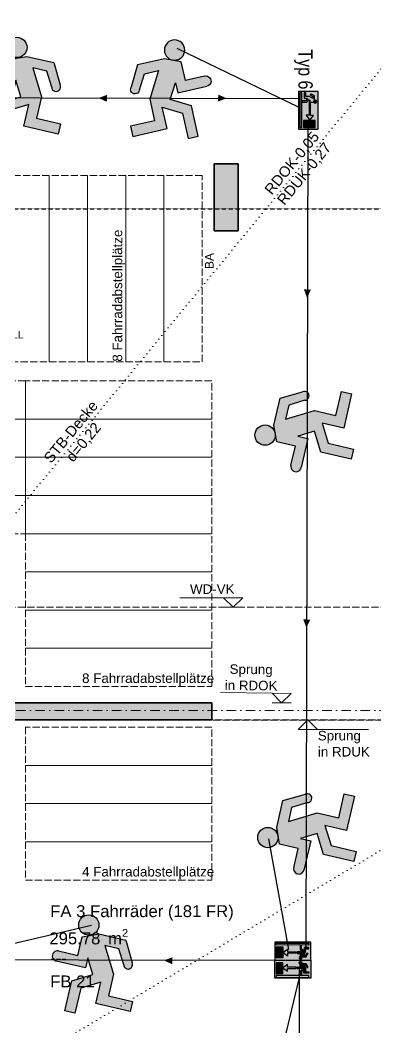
# Model space of a CAD drawing. Header units: millimetres. Extents: x 32522367 to 32638135, y 41424826 to 41540167.
# Drawn here: x 32621224 to 32624946, y 41453141 to 41463687 of the extents above; entities that cross this region are included whole.
import ezdxf
from ezdxf.enums import TextEntityAlignment as Align

# ---------------------------------------------------------------- set-up
doc = ezdxf.new("R2010")
doc.units = ezdxf.units.MM
for name, pattern in [('Punktlinie weit', [0.05, 0, -0.05]), ('Raster', [0.2, 0.1, -0.05, 0, -0.05]), ('Strichlinie eng', [0.1, 0.075, -0.025]), ('Strichlinie mittel', [0.15, 0.1, -0.05]), ('Strichlinie weit', [0.2, 0.15, -0.05])]:
    doc.linetypes.add(name, pattern=pattern)
for name, color, linetype in [('000 Achsraster Haupt', 251, 'Continuous'), ('110 Wand Aussen', 251, 'Continuous'), ('120 Wand Innen tragend', 251, 'Continuous'), ('215 DVK darüber', 251, 'Continuous'), ('240 Unterdaemmung', 251, 'Continuous'), ('571 Fahrrad Stellplaetze', 251, 'Continuous'), ('715 Lueftung', 251, 'Continuous'), ('811 Raum 2.Erschließung_ Nebenräume_Allg.räume_Technik', 251, 'Continuous'), ('955 Polierplan Beschriftung', 251, 'Continuous'), ('Archicad Tür-Marker', 251, 'Continuous'), ('Archicad Türen', 251, 'Continuous'), ('dp_GE_SIBEL', 80, 'Continuous')]:
    doc.layers.add(name, color=color, linetype=linetype)
for name, color, linetype, lineweight in [('000 Achsraster Haupt_Stift_Nr__1', 251, 'Continuous', 13), ('110 Wand Aussen_Stift_Nr__24', 251, 'Continuous', 13), ('110 Wand Aussen_Stift_Nr__29', 251, 'Continuous', 13), ('110 Wand Aussen_Stift_Nr__4', 251, 'Continuous', 35), ('110 Wand Aussen_Stift_Nr__7', 251, 'Continuous', 25), ('110 Wand Aussen_Stift_Nr__8', 251, 'Continuous', 35), ('120 Wand Innen tragend_Stift_Nr__24', 251, 'Continuous', 13), ('120 Wand Innen tragend_Stift_Nr__8', 251, 'Continuous', 35), ('215 DVK darüber_Stift_Nr__17', 251, 'Continuous', 18), ('240 Unterdaemmung_Stift_Nr__6', 251, 'Continuous', 13), ('571 Fahrrad Stellplaetze_Stift_Nr__1', 251, 'Continuous', 13), ('681 Fluchtlinien_Stift_Nr__10', 251, 'Continuous', 25), ('715 Lueftung_Stift_Nr__104', 251, 'Continuous', 18), ('720 Haustechnik Installation_Stift_Nr__1', 251, 'Continuous', 13), ('915 Allgemein Beschriftung 1_Stift_Nr__1', 251, 'Continuous', 13), ('955 Polierplan Beschriftung_Stift_Nr__1', 251, 'Continuous', 13), ('956 Durchbruch Beschriftung_Stift_Nr__61', 251, 'Continuous', 25), ('Archicad Raumstempel_Stift_Nr__1', 251, 'Continuous', 13), ('Archicad Tür-Marker_Stift_Nr__1', 251, 'Continuous', 13), ('Archicad Türen_Stift_Nr__1', 251, 'Continuous', 13), ('Archicad Türen_Stift_Nr__8', 251, 'Continuous', 35), ('dp_GE_ST_Attribut_Attribut1', 250, 'Continuous', 5)]:
    doc.layers.add(name, color=color, linetype=linetype, lineweight=lineweight)
doc.layers.add('E2_LEHR_MENSCH_NATIVE', color=112, linetype='Continuous', lineweight=35, true_color=0x20dd55)
doc.layers.add('E2_LEHR_WEG_B_INTERPRETATION', color=112, linetype='Continuous', lineweight=80, true_color=0x20dd55)
doc.layers.add('E_NACHRTECH', color=3, linetype='Continuous', true_color=0x00fa00)
doc.styles.add('DPG_TXT', font='arial.ttf', dxfattribs={"width": 0.8})
doc.styles.add('ERSTELLTER_STIL_1', font='arial.ttf')

# ---------------------------------------------------------------- blocks, each defined once
blk = doc.blocks.new('FA 3 Fahrräder (181 FR)__119', base_point=(76.951, -9.799))
at = {"layer": 'Archicad Raumstempel_Stift_Nr__1', "color": 7, "lineweight": 13, "insert": (76.108, -9.353), "char_height": 0.125, "attachment_point": 1, "rotation": 343.6401, "style": 'ERSTELLTER_STIL_1'}
blk.add_mtext('\\A1;{\\pql;\\pt0,0.05;\\fArial|b0|i0|c0|p0;\\W1.000000;295,78\\fArial|b0|i0|c0|p0;\\W1.000000;\\A1{\\H.66x;\\S^  ;}\\fArial|b0|i0|c0|p0;\\W1.000000; m\\fArial|b0|i0|c0|p0;\\W1.000000;\\A1{\\H.66x;\\S2^  ;}}', dxfattribs=at)
at = {"layer": 'Archicad Raumstempel_Stift_Nr__1', "color": 7, "lineweight": 13, "style": 'ERSTELLTER_STIL_1'}
for tag, p in [('ROOM_NAME', (76.186, -9.117)), ('DUMMY_891', (76.117, -9.324)), ('DUMMY_892', (76.048, -9.559)), ('DUMMY_893', (76.048, -9.588)), ('DUMMY_890', (77.978, -9.614)), ('sCustom1Value', (75.979, -9.823)), ('DUMMY_894', (76.417, -9.924))]:
    blk.add_attdef(tag, text='', height=0.125, rotation=343.6401, dxfattribs=at).set_placement(p, align=Align.TOP_LEFT)
blk = doc.blocks.new('Decke_40', base_point=(62.264, -15.078))
at = {"layer": '240 Unterdaemmung_Stift_Nr__6', "color": 7, "linetype": 'Strichlinie eng', "lineweight": 13, "flags": 128}
blk.add_lwpolyline([(62.264, -15.078), (63.463, -15.43), (62.739, -17.896), (78.255, -22.451), (82.24, -8.874), (75.284, -6.832), (75.002, -7.791), (74.398, -7.614), (74.105, -8.612), (72.665, -8.189), (71.457, -12.306), (68.108, -11.323), (66.113, -10.737), (66.093, -10.804), (63.723, -10.108)], close=True, dxfattribs=at)
blk = doc.blocks.new('Decke_86', base_point=(74.852, -6.705))
at = {"layer": '240 Unterdaemmung_Stift_Nr__6', "color": 7, "linetype": 'Strichlinie eng', "lineweight": 13, "flags": 128}
blk.add_lwpolyline([(74.852, -6.705), (75.184, -5.573), (82.573, -7.742), (82.24, -8.874)], close=True, dxfattribs=at)
blk = doc.blocks.new('Zargentür 1-Fl 27')
at = {"layer": 'Archicad Türen_Stift_Nr__1', "color": 7, "linetype": 'Continuous', "lineweight": 13}
for p, q in [((0.47, 0), (0.47, 0.94)), ((-0.47, 0), (-0.53, 0)), ((-0.53, 0), (-0.53, -0.18)), ((-0.47, -0.035), (-0.47, 0)), ((0.47, -0.035), (0.47, 0)), ((0.47, 0), (0.53, 0)), ((0.53, 0), (0.53, -0.18)), ((-0.45, -0.035), (-0.47, -0.035)), ((-0.45, -0.18), (-0.45, -0.035)), ((0.45, -0.18), (0.45, -0.035)), ((0.45, -0.035), (0.47, -0.035)), ((-0.53, -0.18), (-0.47, -0.18)), ((-0.47, -0.18), (-0.45, -0.18)), ((0.47, -0.18), (0.45, -0.18)), ((0.53, -0.18), (0.47, -0.18))]:
    blk.add_line(p, q, dxfattribs=at)
at = {"layer": 'Archicad Türen_Stift_Nr__1', "color": 7, "linetype": 'Strichlinie eng', "lineweight": 13}
for p, q in [((-0.53, 0), (0.53, 0)), ((-0.53, -0.18), (0.53, -0.18))]:
    blk.add_line(p, q, dxfattribs=at)
at = {"layer": 'Archicad Türen_Stift_Nr__1', "color": 7, "linetype": 'Continuous', "lineweight": 13}
blk.add_arc((0.47, 0), 0.94, 90, 180, dxfattribs=at)
at = {"layer": 'Archicad Türen_Stift_Nr__8', "color": 7, "linetype": 'Continuous', "lineweight": 35}
for p, q in [((-0.53, 0), (-0.53, -0.18)), ((-0.53, 0), (-0.53, -0.18)), ((0.53, 0), (0.53, -0.18)), ((0.53, 0), (0.53, -0.18))]:
    blk.add_line(p, q, dxfattribs=at)
blk = doc.blocks.new('T Marker AUT 27_8')
at = {"layer": 'Archicad Tür-Marker_Stift_Nr__1', "color": 7, "linetype": 'Continuous', "lineweight": 13}
blk.add_line((0, 0.225), (0, -0.255), dxfattribs=at)
at = {"layer": 'Archicad Tür-Marker_Stift_Nr__1', "color": 7, "lineweight": 13, "style": 'ERSTELLTER_STIL_1'}
for tag, height, rotation, p in [('widthPrefix1st50_0', 0.1, 90, (0.004, 0.033)), ('widthPrefix1st50_1', 0.1, 90, (0.165, 0.033)), ('DUMMY_269', 0.0667, 90, (-0.063, 0.496)), ('DUMMY_270', 0.0667, 90, (0.098, 0.496)), ('DUMMY_271', 0.1, 90, (0.004, -0.22)), ('DUMMY_273', 0.1, 90, (0.165, -0.296)), ('DUMMY_272', 0.0667, 90, (-0.063, -0.1)), ('DUMMY_274', 0.0667, 90, (0.098, -0.1)), ('DUMMY_268', 0.05, 180, (-0.269, -0.383)), ('AC_SillPrefix_STUK', 0.075, 180, (0.269, -0.322))]:
    blk.add_attdef(tag, text='', height=height, rotation=rotation, dxfattribs=at).set_placement(p, align=Align.BOTTOM_LEFT)
blk = doc.blocks.new('Wand_342', base_point=(74.852, -6.705))
at = {"layer": '120 Wand Innen tragend_Stift_Nr__24', "linetype": 'Continuous', "lineweight": 13}
for points in [[(74.679, -6.654), (74.079, -8.698), (74.252, -8.749), (74.852, -6.705)], [(73.44, -10.876), (73.613, -10.927), (73.954, -9.766), (73.781, -9.715)], [(72.947, -12.555), (73.12, -12.606), (73.314, -11.944), (73.141, -11.893)]]:
    blk.add_hatch(color=92, dxfattribs=at).paths.add_polyline_path(points)
at = {"layer": '120 Wand Innen tragend_Stift_Nr__8', "color": 7, "linetype": 'Continuous', "lineweight": 35}
for p, q in [((74.252, -8.749), (74.079, -8.698)), ((73.954, -9.766), (73.781, -9.715)), ((73.613, -10.927), (73.44, -10.876)), ((73.314, -11.944), (73.141, -11.893))]:
    blk.add_line(p, q, dxfattribs=at)
at = {"layer": '120 Wand Innen tragend_Stift_Nr__8', "color": 7, "linetype": 'Continuous', "lineweight": 35, "flags": 128}
for points in [[(74.679, -6.654), (74.369, -7.71)], [(74.542, -7.761), (74.852, -6.705)], [(74.285, -7.998), (74.079, -8.698)], [(74.252, -8.749), (74.458, -8.048)], [(73.781, -9.715), (73.44, -10.876)], [(73.923, -9.871), (73.954, -9.766)], [(73.613, -10.927), (73.872, -10.044)]]:
    blk.add_lwpolyline(points, dxfattribs=at)
at = {"layer": 'Archicad Tür-Marker', "color": 7, "lineweight": 13}
ref = blk.add_blockref('T Marker AUT 27_8', (74.103, -9.257), dxfattribs=dict(at, rotation=253.6400720532658))
ref.add_attrib('widthPrefix1st50', 'RBL106', dxfattribs={"layer": 'Archicad Tür-Marker_Stift_Nr__1', "color": 7, "lineweight": 13, "height": 0.1, "rotation": 343.6401, "style": 'ERSTELLTER_STIL_1'}).set_placement((74.102, -9.228), align=Align.BOTTOM_LEFT)
ref.add_attrib('widthPrefix1st50_1', 'RBL213', dxfattribs={"layer": 'Archicad Tür-Marker_Stift_Nr__1', "color": 7, "lineweight": 13, "height": 0.1, "rotation": 343.6401, "style": 'ERSTELLTER_STIL_1'}).set_placement((74.056, -9.383), align=Align.BOTTOM_LEFT)
ref.add_attrib('AC_SillPrefix_STUK', 'STUK -0,87', dxfattribs={"layer": 'Archicad Tür-Marker_Stift_Nr__1', "color": 7, "lineweight": 13, "height": 0.075, "rotation": 73.6401, "style": 'ERSTELLTER_STIL_1'}).set_placement((73.707, -9.41), align=Align.BOTTOM_LEFT)
ref.add_attrib('DUMMY_271', '90', dxfattribs={"layer": 'Archicad Tür-Marker_Stift_Nr__1', "color": 7, "lineweight": 13, "height": 0.1, "rotation": 343.6401, "style": 'ERSTELLTER_STIL_1'}).set_placement((73.859, -9.157), align=Align.BOTTOM_LEFT)
ref.add_attrib('DUMMY_273', '200', dxfattribs={"layer": 'Archicad Tür-Marker_Stift_Nr__1', "color": 7, "lineweight": 13, "height": 0.1, "rotation": 343.6401, "style": 'ERSTELLTER_STIL_1'}).set_placement((73.741, -9.29), align=Align.BOTTOM_LEFT)
ref = blk.add_blockref('T Marker AUT 27_8', (73.463, -11.435), dxfattribs=dict(at, rotation=253.6400720532658))
ref.add_attrib('widthPrefix1st50', 'RBL106', dxfattribs={"layer": 'Archicad Tür-Marker_Stift_Nr__1', "color": 7, "lineweight": 13, "height": 0.1, "rotation": 343.6401, "style": 'ERSTELLTER_STIL_1'}).set_placement((73.462, -11.406), align=Align.BOTTOM_LEFT)
ref.add_attrib('widthPrefix1st50_1', 'RBL213', dxfattribs={"layer": 'Archicad Tür-Marker_Stift_Nr__1', "color": 7, "lineweight": 13, "height": 0.1, "rotation": 343.6401, "style": 'ERSTELLTER_STIL_1'}).set_placement((73.417, -11.561), align=Align.BOTTOM_LEFT)
ref.add_attrib('AC_SillPrefix_STUK', 'STUK -0,87', dxfattribs={"layer": 'Archicad Tür-Marker_Stift_Nr__1', "color": 7, "lineweight": 13, "height": 0.075, "rotation": 73.6401, "style": 'ERSTELLTER_STIL_1'}).set_placement((73.068, -11.588), align=Align.BOTTOM_LEFT)
ref.add_attrib('DUMMY_271', '90', dxfattribs={"layer": 'Archicad Tür-Marker_Stift_Nr__1', "color": 7, "lineweight": 13, "height": 0.1, "rotation": 343.6401, "style": 'ERSTELLTER_STIL_1'}).set_placement((73.22, -11.335), align=Align.BOTTOM_LEFT)
ref.add_attrib('DUMMY_273', '200', dxfattribs={"layer": 'Archicad Tür-Marker_Stift_Nr__1', "color": 7, "lineweight": 13, "height": 0.1, "rotation": 343.6401, "style": 'ERSTELLTER_STIL_1'}).set_placement((73.101, -11.469), align=Align.BOTTOM_LEFT)
at = {"layer": 'Archicad Türen', "color": 7, "linetype": 'Continuous', "lineweight": 13, "rotation": 253.6400720532658}
for p in [(74.103, -9.257), (73.463, -11.435)]:
    blk.add_blockref('Zargentür 1-Fl 27', p, dxfattribs=at)
blk = doc.blocks.new('Wand_367', base_point=(77.252, -10.849))
at = {"layer": '120 Wand Innen tragend_Stift_Nr__24', "linetype": 'Continuous', "lineweight": 13}
blk.add_hatch(color=92, dxfattribs=at).paths.add_polyline_path([(73.923, -9.871), (73.872, -10.044), (77.201, -11.022), (77.252, -10.849)])
at = {"layer": '120 Wand Innen tragend_Stift_Nr__8', "color": 7, "linetype": 'Continuous', "lineweight": 35, "flags": 128}
for points in [[(77.252, -10.849), (73.923, -9.871)], [(73.872, -10.044), (77.201, -11.022)]]:
    blk.add_lwpolyline(points, dxfattribs=at)
blk = doc.blocks.new('Zargentür 1-Fl 27_4')
at = {"layer": 'Archicad Türen_Stift_Nr__1', "color": 7, "linetype": 'Continuous', "lineweight": 13}
for p, q in [((0.47, 0), (0.47, 0.94)), ((-0.47, 0), (-0.53, 0)), ((-0.53, 0), (-0.53, -0.18)), ((-0.47, -0.035), (-0.47, 0)), ((0.47, -0.035), (0.47, 0)), ((0.47, 0), (0.53, 0)), ((0.53, 0), (0.53, -0.18)), ((-0.45, -0.035), (-0.47, -0.035)), ((-0.45, -0.18), (-0.45, -0.035)), ((0.45, -0.18), (0.45, -0.035)), ((0.45, -0.035), (0.47, -0.035)), ((-0.53, -0.18), (-0.47, -0.18)), ((-0.47, -0.18), (-0.45, -0.18)), ((0.47, -0.18), (0.45, -0.18)), ((0.53, -0.18), (0.47, -0.18))]:
    blk.add_line(p, q, dxfattribs=at)
at = {"layer": 'Archicad Türen_Stift_Nr__1', "color": 7, "linetype": 'Strichlinie eng', "lineweight": 13}
for p, q in [((-0.53, 0), (0.53, 0)), ((-0.53, -0.18), (0.53, -0.18))]:
    blk.add_line(p, q, dxfattribs=at)
at = {"layer": 'Archicad Türen_Stift_Nr__1', "color": 7, "linetype": 'Continuous', "lineweight": 13}
blk.add_arc((0.47, 0), 0.94, 90, 180, dxfattribs=at)
at = {"layer": 'Archicad Türen_Stift_Nr__8', "color": 7, "linetype": 'Continuous', "lineweight": 35}
for p, q in [((-0.53, -0.18), (-0.53, 0)), ((-0.53, -0.18), (-0.53, 0)), ((0.53, -0.18), (0.53, 0)), ((0.53, -0.18), (0.53, 0))]:
    blk.add_line(p, q, dxfattribs=at)
blk = doc.blocks.new('Wand_375', base_point=(73.24, -6.232))
at = {"layer": '120 Wand Innen tragend_Stift_Nr__24', "linetype": 'Continuous', "lineweight": 13}
blk.add_hatch(color=92, dxfattribs=at).paths.add_polyline_path([(74.308, -6.358), (74.257, -6.53), (78.354, -7.733), (78.405, -7.56)])
at = {"layer": '120 Wand Innen tragend_Stift_Nr__8', "color": 7, "linetype": 'Continuous', "lineweight": 35}
for p, q in [((73.24, -6.232), (73.291, -6.059)), ((74.257, -6.53), (74.308, -6.358))]:
    blk.add_line(p, q, dxfattribs=at)
at = {"layer": '120 Wand Innen tragend_Stift_Nr__8', "color": 7, "linetype": 'Continuous', "lineweight": 35, "flags": 128}
for points in [[(78.405, -7.56), (74.308, -6.358)], [(74.257, -6.53), (74.679, -6.654)], [(74.852, -6.705), (78.354, -7.733)], [(78.354, -7.733), (78.405, -7.56)]]:
    blk.add_lwpolyline(points, dxfattribs=at)
at = {"layer": 'Archicad Tür-Marker', "color": 7, "lineweight": 13}
ref = blk.add_blockref('T Marker AUT 27_8', (73.799, -6.208), dxfattribs=dict(at, rotation=343.6400827796508))
ref.add_attrib('widthPrefix1st50', 'RBL106', dxfattribs={"layer": 'Archicad Tür-Marker_Stift_Nr__1', "color": 7, "lineweight": 13, "height": 0.1, "rotation": 73.6401, "style": 'ERSTELLTER_STIL_1'}).set_placement((73.803, -6.177), align=Align.BOTTOM_LEFT)
ref.add_attrib('widthPrefix1st50_1', 'RBL213', dxfattribs={"layer": 'Archicad Tür-Marker_Stift_Nr__1', "color": 7, "lineweight": 13, "height": 0.1, "rotation": 73.6401, "style": 'ERSTELLTER_STIL_1'}).set_placement((73.958, -6.222), align=Align.BOTTOM_LEFT)
ref.add_attrib('AC_SillPrefix_STUK', 'STUK -0,87', dxfattribs={"layer": 'Archicad Tür-Marker_Stift_Nr__1', "color": 7, "lineweight": 13, "height": 0.075, "rotation": 343.6401, "style": 'ERSTELLTER_STIL_1'}).set_placement((73.418, -6.542), align=Align.BOTTOM_LEFT)
ref.add_attrib('DUMMY_271', '90', dxfattribs={"layer": 'Archicad Tür-Marker_Stift_Nr__1', "color": 7, "lineweight": 13, "height": 0.1, "rotation": 73.6401, "style": 'ERSTELLTER_STIL_1'}).set_placement((73.732, -6.419), align=Align.BOTTOM_LEFT)
ref.add_attrib('DUMMY_273', '200', dxfattribs={"layer": 'Archicad Tür-Marker_Stift_Nr__1', "color": 7, "lineweight": 13, "height": 0.1, "rotation": 73.6401, "style": 'ERSTELLTER_STIL_1'}).set_placement((73.865, -6.538), align=Align.BOTTOM_LEFT)
at = {"layer": 'Archicad Türen', "color": 7, "linetype": 'Continuous', "lineweight": 13, "xscale": -0.9999999999999998, "rotation": 343.6400827796508}
blk.add_blockref('Zargentür 1-Fl 27_4', (73.799, -6.208), dxfattribs=at)
blk = doc.blocks.new('Wand_383', base_point=(82.641, -8.575))
at = {"layer": '110 Wand Aussen_Stift_Nr__24', "linetype": 'Continuous', "lineweight": 13}
blk.add_hatch(color=92, dxfattribs=at).paths.add_polyline_path([(84.958, 0.385), (82.353, -8.49), (82.641, -8.575), (85.246, 0.301)])
at = {"layer": '110 Wand Aussen_Stift_Nr__29', "linetype": 'Continuous', "lineweight": 13}
blk.add_hatch(color=6, dxfattribs=at).paths.add_polyline_path([(85.331, 0.589), (82.641, -8.575), (82.737, -8.603), (85.427, 0.561)])
at = {"layer": '110 Wand Aussen_Stift_Nr__4', "color": 7, "linetype": 'Continuous', "lineweight": 35}
for p, q in [((85.331, 0.589), (85.043, 0.673)), ((85.043, 0.673), (85.331, 0.589)), ((84.958, 0.385), (85.246, 0.301))]:
    blk.add_line(p, q, dxfattribs=at)
at = {"layer": '110 Wand Aussen_Stift_Nr__7', "color": 7, "linetype": 'Continuous', "lineweight": 25, "flags": 128}
blk.add_lwpolyline([(82.737, -8.603), (85.427, 0.561)], dxfattribs=at)
at = {"layer": '110 Wand Aussen_Stift_Nr__8', "color": 7, "linetype": 'Continuous', "lineweight": 35}
for p, q in [((85.246, 0.301), (85.331, 0.589)), ((82.641, -8.575), (85.246, 0.301))]:
    blk.add_line(p, q, dxfattribs=at)
at = {"layer": '110 Wand Aussen_Stift_Nr__8', "color": 7, "linetype": 'Continuous', "lineweight": 35, "flags": 128}
blk.add_lwpolyline([(84.958, 0.385), (82.353, -8.49)], dxfattribs=at)
at = {"layer": '110 Wand Aussen_Stift_Nr__8', "color": 7, "linetype": 'Continuous', "lineweight": 35}
blk.add_point((85.331, 0.589), dxfattribs=at)
blk = doc.blocks.new('Wand_526', base_point=(80.06, -2.898))
at = {"layer": '120 Wand Innen tragend_Stift_Nr__24', "linetype": 'Continuous', "lineweight": 13}
blk.add_hatch(color=92, dxfattribs=at).paths.add_polyline_path([(80.06, -2.898), (80.257, -2.226), (80.018, -2.156), (79.82, -2.828)])
at = {"layer": '120 Wand Innen tragend_Stift_Nr__8', "color": 7, "linetype": 'Continuous', "lineweight": 35, "flags": 128}
for points in [[(80.018, -2.156), (79.82, -2.828)], [(80.257, -2.226), (80.018, -2.156)], [(80.06, -2.898), (80.257, -2.226)], [(79.82, -2.828), (80.06, -2.898)]]:
    blk.add_lwpolyline(points, dxfattribs=at)
blk = doc.blocks.new('Fahrradstellplatz 50x200')
at = {"layer": '571 Fahrrad Stellplaetze_Stift_Nr__1', "color": 7, "linetype": 'Strichlinie eng', "lineweight": 13}
for p, q in [((0, 1.95), (0, 0)), ((0.4, 1.95), (0, 1.95)), ((0.4, 0), (0.4, 1.95)), ((0, 0), (0.4, 0))]:
    blk.add_line(p, q, dxfattribs=at)
blk = doc.blocks.new('Träger_63', base_point=(77.815, -11.452))
at = {"layer": '715 Lueftung_Stift_Nr__104', "linetype": 'Continuous', "lineweight": 0, "true_color": 0x260033}
for points in [[(73.861, -10.437), (77.094, -11.386), (77.173, -11.118), (73.94, -10.168)], [(77.989, -11.357), (77.346, -11.168), (77.267, -11.437), (77.641, -11.547)]]:
    blk.add_hatch(color=198, dxfattribs=at).paths.add_polyline_path(points)
at = {"layer": '715 Lueftung_Stift_Nr__104', "color": 202, "linetype": 'Strichlinie mittel', "lineweight": 18, "true_color": 0x9900cc, "flags": 128}
for points in [[(73.861, -10.437), (73.94, -10.168)], [(77.173, -11.118), (73.94, -10.168)], [(77.094, -11.386), (73.861, -10.437)], [(77.094, -11.386), (77.173, -11.118)], [(77.267, -11.437), (77.346, -11.168)], [(77.989, -11.357), (77.346, -11.168)], [(77.641, -11.547), (77.267, -11.437)]]:
    blk.add_lwpolyline(points, dxfattribs=at)
blk = doc.blocks.new('Höhenbemaßung_174', base_point=(79.318, -8.016))
at = {"layer": '215 DVK darüber_Stift_Nr__17', "color": 190, "linetype": 'Continuous', "lineweight": 18, "true_color": 0x9900ff}
for p, q in [((79.222, -7.988), (79.414, -8.044)), ((79.318, -8.016), (79.194, -8.084)), ((79.194, -8.084), (79.386, -8.14)), ((79.386, -8.14), (79.318, -8.016)), ((79.386, -8.14), (79.898, -8.29))]:
    blk.add_line(p, q, dxfattribs=at)
at = {"layer": '215 DVK darüber_Stift_Nr__17', "color": 190, "lineweight": 18, "true_color": 0x9900ff, "char_height": 0.1, "attachment_point": 7, "rotation": 343.6652, "style": 'ERSTELLTER_STIL_1'}
for s, insert in [('\\A1;{\\pql;\\fArial|b0|i0|c0|p0;\\W1.000000;Sprung}', (79.35, -8.28)), ('\\A1;{\\pql;\\fArial|b0|i0|c0|p0;\\W1.000000;in RDUK}', (79.311, -8.414))]:
    blk.add_mtext(s, dxfattribs=dict(at, insert=insert))
blk = doc.blocks.new('Höhenbemaßung_178', base_point=(79.105, -7.766))
at = {"layer": '215 DVK darüber_Stift_Nr__17', "color": 190, "linetype": 'Continuous', "lineweight": 18, "true_color": 0x9900ff}
for p, q in [((79.039, -7.641), (78.521, -7.483)), ((79.23, -7.7), (79.039, -7.641)), ((79.039, -7.641), (79.105, -7.766)), ((79.201, -7.795), (79.01, -7.737)), ((79.105, -7.766), (79.23, -7.7))]:
    blk.add_line(p, q, dxfattribs=at)
at = {"layer": '215 DVK darüber_Stift_Nr__17', "color": 190, "lineweight": 18, "true_color": 0x9900ff, "char_height": 0.1, "attachment_point": 7, "rotation": 343.0149, "style": 'ERSTELLTER_STIL_1'}
for s, insert in [('\\A1;{\\pql;\\fArial|b0|i0|c0|p0;\\W1.000000;Sprung}', (78.66, -7.351)), ('\\A1;{\\pql;\\fArial|b0|i0|c0|p0;\\W1.000000;in RDOK}', (78.572, -7.471))]:
    blk.add_mtext(s, dxfattribs=dict(at, insert=insert))
blk = doc.blocks.new('Höhenbemaßung_213', base_point=(78.903, -6.664))
at = {"layer": '215 DVK darüber_Stift_Nr__17', "color": 190, "linetype": 'Continuous', "lineweight": 18, "true_color": 0x9900ff}
for p, q in [((78.834, -6.54), (78.395, -6.413)), ((78.999, -6.692), (78.806, -6.636)), ((79.026, -6.596), (78.834, -6.54)), ((78.834, -6.54), (78.903, -6.664)), ((78.903, -6.664), (79.026, -6.596))]:
    blk.add_line(p, q, dxfattribs=at)
at = {"layer": '215 DVK darüber_Stift_Nr__17', "color": 190, "lineweight": 18, "true_color": 0x9900ff, "insert": (78.508, -6.403), "char_height": 0.1, "attachment_point": 7, "rotation": 343.8384, "style": 'ERSTELLTER_STIL_1'}
blk.add_mtext('\\A1;{\\pql;\\fArial|b0|i0|c0|p0;\\W1.000000;WD-VK}', dxfattribs=at)
blk = doc.blocks.new('Etikett_305', base_point=(61.333, -9.547))
at = {"layer": '955 Polierplan Beschriftung_Stift_Nr__1', "color": 7, "linetype": 'Punktlinie weit', "lineweight": 13}
blk.add_line((59.579, -14.747), (82.579, -8.786), dxfattribs=at)
blk = doc.blocks.new('Etikett_327', base_point=(76.433, -1.455))
at = {"layer": '955 Polierplan Beschriftung_Stift_Nr__1', "color": 7, "linetype": 'Punktlinie weit', "lineweight": 13}
blk.add_line((74.679, -6.654), (85.331, 0.589), dxfattribs=at)
at = {"layer": '955 Polierplan Beschriftung_Stift_Nr__1', "color": 7, "lineweight": 13, "char_height": 0.11, "rotation": 34.2161, "line_spacing_factor": 0.929581, "style": 'ERSTELLTER_STIL_1'}
for s, insert, attachment_point in [('\\A1;{\\pql;\\fArial|b0|i0|c0|p0;\\W1.000000;RDOK\\fArial|b0|i0|c0|p0;\\W1.000000;\\fArial|b0|i0|c0|p0;\\W1.000000;-0,05\\fArial|b0|i0|c0|p0;\\W1.000000;\\A1{\\H.66x;\\S^  ;}\\fArial|b0|i0|c0|p0;\\W1.000000;\\fArial|b0|i0|c0|p0;\\W1.000000;\\P\\pql;\\fArial|b0|i0|c0|p0;\\W1.000000;RDUK\\fArial|b0|i0|c0|p0;\\W1.000000;\\fArial|b0|i0|c0|p0;\\W1.000000;-0,27\\fArial|b0|i0|c0|p0;\\W1.000000;\\A1{\\H.66x;\\S^  ;}\\fArial|b0|i0|c0|p0;\\W1.000000;\\fArial|b0|i0|c0|p0;\\W1.000000;}', (80.528, -2.683), 4), ('\\A1;{\\pqc;\\fArial|b0|i0|c0|p0;\\W1.000000;\\fArial|b0|i0|c0|p0;\\W1.000000;\\fArial|b0|i0|c0|p0;\\W1.000000;STB-Decke\\fArial|b0|i0|c0|p0;\\W1.000000;\\A1{\\H.66x;\\S^  ;}\\fArial|b0|i0|c0|p0;\\W1.000000;\\fArial|b0|i0|c0|p0;\\W1.000000;\\P\\pqc;\\fArial|b0|i0|c0|p0;\\W1.000000;d=\\fArial|b0|i0|c0|p0;\\W1.000000;\\fArial|b0|i0|c0|p0;\\W1.000000;0,22\\fArial|b0|i0|c0|p0;\\W1.000000;\\A1{\\H.66x;\\S^  ;}\\fArial|b0|i0|c0|p0;\\W1.000000;\\fArial|b0|i0|c0|p0;\\W1.000000;}', (77.857, -4.499), 5)]:
    blk.add_mtext(s, dxfattribs=dict(at, insert=insert, attachment_point=attachment_point))
blk = doc.blocks.new('Standard-Rastermarker_20')
at = {"layer": '000 Achsraster Haupt_Stift_Nr__1', "color": 7, "linetype": 'Raster', "lineweight": 13}
blk.add_line((1, 0), (91.413, 0), dxfattribs=at)
at = {"layer": '000 Achsraster Haupt_Stift_Nr__1', "color": 7, "lineweight": 13, "style": 'ERSTELLTER_STIL_1'}
for tag, p in [('AC_MarkerText_1_0', (-0.25, 0.075)), ('AC_MarkerText_1_1', (92.663, 0.075))]:
    blk.add_attdef(tag, text='', height=0.15, dxfattribs=at).set_placement(p, align=Align.TOP_CENTER)
blk = doc.blocks.new('9809550')
at = {"color": 18, "lineweight": 30, "true_color": 0x000000}
for points in [[(423922, 99169), (423957, 99169), (423957, 99203), (423985, 99215), (424034, 99215), (424054, 99178)], [(424040, 99171), (424025, 99197), (424000, 99197), (424026, 99150), (424026, 99111), (424070, 99111), (424070, 99092), (424007, 99092), (424007, 99132), (423975, 99113), (423975, 99067), (423957, 99067), (423957, 99122), (423991, 99142), (423975, 99169), (423975, 99150), (423922, 99150)]]:
    blk.add_lwpolyline(points, dxfattribs=at)
blk.add_circle((423964, 99226), 18.1, dxfattribs=at)
for centre, radius, start, end in [((423922, 99160), 9.27, 89.9849, 270.0151), ((424048, 99173), 7.96, 195.7299, 41.4005)]:
    blk.add_arc(centre, radius, start, end, dxfattribs=at)
blk = doc.blocks.new('RIVO_ARR_right')
at = {"true_color": 0x56c81e}
h = blk.add_hatch(color=72, dxfattribs=at)
h.dxf.hatch_style = 1
h.paths.add_polyline_path([(2487.16, 1634.5), (2487.16, 1625.66), (2504.83, 1625.66), (2504.83, 1634.5)])
h.paths.add_polyline_path([(2492.61, 1633.26, -0.535619), (2491.66, 1632.63), (2492.18, 1632.39), (2492.18, 1631.09), (2493.52, 1631.09, -0.998804), (2493.52, 1630.38), (2491.49, 1630.38), (2491.49, 1631.09), (2490.9, 1630.06), (2492.19, 1629.32), (2492.19, 1627.21), (2491.49, 1627.21), (2491.49, 1628.96), (2490.25, 1629.67), (2490.25, 1628.17), (2487.86, 1628.17), (2487.86, 1628.88), (2489.54, 1628.88), (2489.54, 1630.38), (2490.55, 1632.15), (2489.58, 1632.15), (2489.01, 1631.17, -1.25347), (2488.49, 1631.45), (2489.25, 1632.83), (2491.13, 1632.83), (2491.66, 1632.63, -0.302406), (2491.24, 1633.26, -1)], flags=16)
h.paths.add_polyline_path([(2498.29, 1631.11), (2498.29, 1632.4), (2500.54, 1630.72), (2498.27, 1629.02), (2498.27, 1630.4), (2494.05, 1630.4), (2494.05, 1631.11)], flags=16)
h.paths.add_polyline_path([(2500.61, 1633.18), (2503.85, 1633.18), (2503.85, 1627.83), (2500.61, 1627.83)], flags=16)
h.paths.add_polyline_path([(2503.92, 1627.01), (2503.92, 1626.11), (2487.82, 1626.11), (2487.82, 1627.01)], flags=16)
h.paths.add_polyline_path([(2501.16, 1630.51, -1), (2500.78, 1630.51, -1)], flags=0)
at = {"true_color": 0xffffff}
h = blk.add_hatch(color=7, dxfattribs=at)
h.dxf.hatch_style = 1
h.paths.add_polyline_path([(2492.18, 1632.39), (2491.13, 1632.83), (2489.25, 1632.83), (2488.49, 1631.45, 1.25347), (2489.01, 1631.17), (2489.58, 1632.15), (2490.55, 1632.15), (2489.54, 1630.38), (2489.54, 1628.88), (2487.86, 1628.88), (2487.86, 1628.17), (2490.25, 1628.17), (2490.25, 1629.67), (2491.49, 1628.96), (2491.49, 1627.21), (2492.19, 1627.21), (2492.19, 1629.32), (2490.9, 1630.06), (2491.49, 1631.09), (2491.49, 1630.38), (2493.52, 1630.38, 0.998804), (2493.52, 1631.09), (2492.18, 1631.09)])
h = blk.add_hatch(color=7, dxfattribs=at)
h.dxf.hatch_style = 1
h.paths.add_polyline_path([(2491.24, 1633.26, 1), (2492.61, 1633.26, 1)])
h = blk.add_hatch(color=7, dxfattribs=at)
h.dxf.hatch_style = 1
h.paths.add_polyline_path([(2498.29, 1631.11), (2494.05, 1631.11), (2494.05, 1630.4), (2498.27, 1630.4), (2498.27, 1629.02), (2500.54, 1630.72), (2498.29, 1632.4)])
h = blk.add_hatch(color=7, dxfattribs=at)
h.dxf.hatch_style = 1
h.paths.add_polyline_path([(2500.61, 1627.83), (2503.85, 1627.83), (2503.85, 1633.18), (2500.61, 1633.18)])
h.paths.add_polyline_path([(2501.16, 1630.51, -1), (2500.78, 1630.51, -1)], flags=16)
h = blk.add_hatch(color=7, dxfattribs=at)
h.dxf.hatch_style = 1
h.paths.add_polyline_path([(2500.78, 1630.51, 1), (2501.16, 1630.51, 1)])
h = blk.add_hatch(color=7, dxfattribs=at)
h.dxf.hatch_style = 1
h.paths.add_polyline_path([(2487.82, 1627.01), (2487.82, 1626.11), (2503.92, 1626.11), (2503.92, 1627.01)])
blk.add_lwpolyline([(2487.16, 1634.5), (2504.83, 1634.5), (2504.83, 1625.66), (2487.16, 1625.66)], close=True)
at = {"color": 18, "lineweight": 30, "true_color": 0x000000}
blk.add_lwpolyline([(2494.05, 1630.4), (2498.27, 1630.4), (2498.27, 1629.02), (2500.54, 1630.72), (2498.29, 1632.4), (2498.29, 1631.11), (2494.05, 1631.11), (2494.05, 1630.4)], dxfattribs=at)
for points in [[(2503.85, 1633.18), (2500.61, 1633.18), (2500.61, 1627.83), (2503.85, 1627.83)], [(2503.92, 1627.01), (2487.82, 1627.01), (2487.82, 1626.11), (2503.92, 1626.11)]]:
    blk.add_lwpolyline(points, close=True, dxfattribs=at)
blk.add_circle((2500.97, 1630.51), 0.19, dxfattribs=at)
at = {"xscale": -0.0381026673526157, "yscale": 0.0381026673526157, "zscale": 0.0381026673526157, "rotation": 359.9999999997448}
blk.add_blockref('9809550', (18646.07, -2147.51), dxfattribs=at)
blk = doc.blocks.new('98095500')
at = {"color": 18, "lineweight": 30, "true_color": 0x000000}
for points in [[(423921.7, 99168.8), (423956.8, 99168.8), (423956.8, 99202.9), (423984.5, 99214.5), (424033.7, 99214.5), (424053.8, 99178.3)], [(424040.2, 99170.9), (424025.2, 99196.7), (423999.7, 99196.8), (424026.2, 99150.3), (424026.2, 99110.9), (424070.2, 99110.9), (424070.2, 99092.3), (424007.5, 99092.3), (424007.5, 99131.7), (423975, 99113.1), (423975, 99067), (423956.5, 99067), (423956.5, 99122.4), (423990.5, 99141.9), (423975.1, 99168.8), (423975.1, 99150.2), (423921.7, 99150.3)]]:
    blk.add_lwpolyline(points, dxfattribs=at)
blk.add_circle((423963.6, 99225.9), 18.1, dxfattribs=at)
for centre, radius, start, end in [((423921.7, 99159.5), 9.27, 89.9849, 270.0151), ((424047.8, 99173.1), 7.96, 195.7299, 41.4005)]:
    blk.add_arc(centre, radius, start, end, dxfattribs=at)
blk = doc.blocks.new('750298750')
h = blk.add_hatch(color=3)
h.paths.add_polyline_path([(426943.6, 99576.9), (426968.1, 99576.8), (426982.5, 99552, 1.25347), (426995.6, 99559.2), (426976.3, 99594), (426929, 99594), (426902.3, 99582.8), (426902.3, 99550), (426868.6, 99550, 1), (426868.6, 99532.2), (426919.9, 99532.1), (426919.9, 99550), (426934.8, 99524.1), (426902.1, 99505.4), (426902.1, 99452.1), (426919.8, 99452.1), (426919.8, 99496.4), (426951.1, 99514.3), (426951.1, 99476.4), (427011.4, 99476.4), (427011.4, 99494.3), (426969.1, 99494.3), (426969.1, 99532.2)])
h.paths.add_polyline_path([(426891.5, 99604.9, 1), (426926.3, 99604.9, 1)])
at = {"xscale": 0.9619413167778113, "yscale": 0.9619413167778113, "zscale": 0.9619413167778113}
blk.add_blockref('98095500', (19080.8, 4155.4), dxfattribs=at)
blk = doc.blocks.new('E2_MOL_LEHRPERSON_ZENTRIERT')
blk.add_blockref('750298750', (-426935.5, -99537.2))
blk = doc.blocks.new('RIVO_ARR_bothsided')
at = {"true_color": 0x56c81e}
h = blk.add_hatch(color=72, dxfattribs=at)
h.paths.add_polyline_path([(2486.81, 1596), (2486.81, 1587.17), (2504.48, 1587.17), (2504.48, 1596)])
h.paths.add_polyline_path([(2487.47, 1594.65), (2487.47, 1595.56), (2503.57, 1595.56), (2503.57, 1594.65)], flags=16)
h.paths.add_polyline_path([(2493.04, 1592.57), (2493.04, 1591.28), (2497.28, 1591.28), (2497.27, 1590.57), (2493.05, 1590.57), (2493.05, 1589.19), (2490.78, 1590.89)], flags=16)
h.paths.add_polyline_path([(2490.72, 1593.74), (2490.72, 1588.39), (2487.47, 1588.39), (2487.47, 1593.74)], flags=16)
h.paths.add_polyline_path([(2487.65, 1591.06, -1), (2488.03, 1591.06, -1)], flags=0)
h.paths.add_polyline_path([(2500.35, 1591.25), (2500.53, 1591.57), (2499.24, 1592.31), (2499.24, 1594.42), (2499.94, 1594.42), (2499.94, 1592.66), (2501.18, 1591.95), (2501.18, 1593.45), (2503.57, 1593.45), (2503.57, 1592.75), (2501.89, 1592.75), (2501.89, 1591.24), (2500.88, 1589.47), (2501.85, 1589.48), (2502.43, 1590.46, -1.008523), (2503.01, 1590.29), (2502.18, 1588.8), (2500.3, 1588.8), (2499.77, 1589, -0.302406), (2500.2, 1588.36, -1), (2498.82, 1588.36, -0.535619), (2499.77, 1589), (2499.25, 1589.24), (2499.25, 1590.54), (2497.91, 1590.54, -0.998804), (2497.91, 1591.24)], flags=16)
at = {"true_color": 0xffffff}
for points in [[(2503.57, 1594.65), (2503.57, 1595.56), (2487.47, 1595.56), (2487.47, 1594.65)], [(2490.72, 1593.74), (2487.47, 1593.74), (2487.47, 1588.39), (2490.72, 1588.39)], [(2493.04, 1591.28), (2493.04, 1592.57), (2490.78, 1590.89), (2493.05, 1589.19), (2493.05, 1590.57), (2497.27, 1590.57), (2497.28, 1591.28)], [(2499.95, 1590.54), (2499.95, 1591.25), (2497.91, 1591.24, 0.998804), (2497.91, 1590.54), (2499.25, 1590.54), (2499.25, 1589.24), (2500.3, 1588.8), (2502.18, 1588.8), (2503.01, 1590.29, 1.008523), (2502.43, 1590.46), (2501.85, 1589.48), (2500.88, 1589.47), (2501.89, 1591.24), (2501.89, 1592.75), (2503.57, 1592.75), (2503.57, 1593.45), (2501.18, 1593.45), (2501.18, 1591.95), (2499.94, 1592.66), (2499.94, 1594.42), (2499.24, 1594.42), (2499.24, 1592.31), (2500.53, 1591.57)], [(2487.65, 1591.06, 1), (2488.03, 1591.06, 1)], [(2500.2, 1588.36, 1), (2498.82, 1588.36, 1)], [(2487.47, 1580.6), (2490.72, 1580.6), (2490.72, 1585.95), (2487.47, 1585.95)], [(2487.65, 1583.29, 1), (2488.03, 1583.29, 1)], [(2493.04, 1583.07), (2497.28, 1583.07), (2497.27, 1583.77), (2493.05, 1583.77), (2493.05, 1585.15), (2490.78, 1583.45), (2493.04, 1581.77)], [(2500.88, 1584.83), (2501.85, 1584.82), (2502.5, 1583.71, 0.97219), (2502.94, 1584.13), (2502.18, 1585.5), (2500.3, 1585.5), (2499.25, 1585.06), (2499.25, 1583.76), (2497.91, 1583.76, 1), (2497.91, 1583.06), (2499.95, 1583.05), (2499.95, 1583.76), (2500.53, 1582.74), (2499.24, 1582), (2499.24, 1579.88), (2499.94, 1579.88), (2499.94, 1581.64), (2501.18, 1582.35), (2501.18, 1580.85), (2503.57, 1580.85), (2503.57, 1581.56), (2501.89, 1581.56), (2501.89, 1583.06)], [(2498.82, 1585.94, 1), (2500.2, 1585.94, 1)], [(2503.57, 1578.78), (2503.57, 1579.69), (2487.47, 1579.69), (2487.47, 1578.78)]]:
    blk.add_hatch(color=7, dxfattribs=at).paths.add_polyline_path(points)
at = {"true_color": 0x56c81e}
h = blk.add_hatch(color=72, dxfattribs=at)
h.paths.add_polyline_path([(2486.81, 1587.17), (2486.81, 1578.34), (2504.48, 1578.34), (2504.48, 1587.17)])
h.paths.add_polyline_path([(2497.27, 1583.77), (2497.28, 1583.07), (2493.04, 1583.07), (2493.04, 1581.77), (2490.78, 1583.45), (2493.05, 1585.15), (2493.05, 1583.77)], flags=16)
h.paths.add_polyline_path([(2499.25, 1583.76), (2499.25, 1585.06), (2499.77, 1585.3, -0.535619), (2498.82, 1585.94, -1), (2500.2, 1585.94, -0.302406), (2499.77, 1585.3), (2500.3, 1585.5), (2502.18, 1585.5), (2502.94, 1584.13, -0.97219), (2502.5, 1583.71), (2501.85, 1584.82), (2500.88, 1584.83), (2501.89, 1583.06), (2501.89, 1581.56), (2503.57, 1581.56), (2503.57, 1580.85), (2501.18, 1580.85), (2501.18, 1582.35), (2499.94, 1581.64), (2499.94, 1579.88), (2499.24, 1579.88), (2499.24, 1582), (2500.53, 1582.74), (2499.95, 1583.76), (2499.95, 1583.05), (2497.91, 1583.06, -1), (2497.91, 1583.76)], flags=16)
h.paths.add_polyline_path([(2490.72, 1580.6), (2487.47, 1580.6), (2487.47, 1585.95), (2490.72, 1585.95)], flags=16)
h.paths.add_polyline_path([(2503.57, 1579.69), (2503.57, 1578.78), (2487.47, 1578.78), (2487.47, 1579.69)], flags=16)
for points in [[(2486.81, 1587.17), (2504.48, 1587.17), (2504.48, 1596), (2486.81, 1596)], [(2486.81, 1587.17), (2504.48, 1587.17), (2504.48, 1578.34), (2486.81, 1578.34)]]:
    blk.add_lwpolyline(points, close=True)
at = {"color": 18, "lineweight": 30, "true_color": 0x000000}
for points in [[(2503.57, 1594.65), (2487.47, 1594.65), (2487.47, 1595.56), (2503.57, 1595.56)], [(2490.72, 1588.39), (2487.47, 1588.39), (2487.47, 1593.74), (2490.72, 1593.74)], [(2490.72, 1585.95), (2487.47, 1585.95), (2487.47, 1580.6), (2490.72, 1580.6)], [(2503.57, 1579.69), (2487.47, 1579.69), (2487.47, 1578.78), (2503.57, 1578.78)]]:
    blk.add_lwpolyline(points, close=True, dxfattribs=at)
for points in [[(2497.27, 1590.57), (2493.05, 1590.57), (2493.05, 1589.19), (2490.78, 1590.89), (2493.04, 1592.57), (2493.04, 1591.28), (2497.28, 1591.28), (2497.27, 1590.57)], [(2497.27, 1583.77), (2493.05, 1583.77), (2493.05, 1585.15), (2490.78, 1583.45), (2493.04, 1581.77), (2493.04, 1583.07), (2497.28, 1583.07), (2497.27, 1583.77)]]:
    blk.add_lwpolyline(points, dxfattribs=at)
for centre in [(2487.84, 1591.06), (2487.84, 1583.29)]:
    blk.add_circle(centre, 0.19, dxfattribs=at)
at = {"xscale": -0.0381026673526157, "yscale": 0.0381026673526157, "zscale": 0.0381026673526157, "rotation": 180}
blk.add_blockref('9809550', (-13654.64, 5369.13), dxfattribs=at)
at = {"xscale": 0.0381026673526157, "yscale": 0.0381026673526157, "zscale": 0.0381026673526157}
blk.add_blockref('9809550', (-13654.64, -2194.83), dxfattribs=at)

msp = doc.modelspace()

# ---------------------------------------------------------------- linework, layer by layer
at = {"layer": '681 Fluchtlinien_Stift_Nr__10', "color": 1, "linetype": 'Strichlinie weit', "lineweight": 25}
msp.add_lwpolyline([(32607781.152, 41461712.73), (32627781.152, 41461712.831)], dxfattribs=at)
msp.add_lwpolyline([(32607781.152, 41461712.73), (32627781.152, 41461712.831)], dxfattribs=at)
at = {"layer": '811 Raum 2.Erschließung_ Nebenräume_Allg.räume_Technik', "color": 40, "linetype": 'Continuous', "lineweight": 0, "true_color": 0xffd933, "flags": 128}
msp.add_lwpolyline([(32610018.739, 41466112.741), (32610018.787, 41456542.741), (32617898.79, 41456542.781), (32619398.791, 41456542.789), (32619578.79, 41456542.789), (32623228.788, 41456542.808), (32623228.789, 41456362.808), (32619578.791, 41456362.789), (32619578.807, 41453062.789), (32623228.806, 41453062.808), (32623228.821, 41450032.808), (32619578.821, 41450032.789), (32619398.821, 41450032.789), (32614878.823, 41450032.766), (32614878.836, 41447562.766), (32616928.836, 41447562.776), (32616928.837, 41447382.776), (32614878.837, 41447382.766), (32614878.863, 41442212.772), (32627278.861, 41442212.834)], dxfattribs=at)
msp.add_lwpolyline([(32623253.761, 41462182.809), (32623503.761, 41462182.81), (32623503.764, 41461482.81), (32623253.764, 41461482.809)], close=True, dxfattribs=at)
at = {"layer": 'E2_LEHR_WEG_B_INTERPRETATION', "color": 112, "true_color": 0x20dd55}
for points in [[(32622044.635, 41462872.832), (32622133.563, 41462905.517), (32622130.232, 41462832.216)], [(32623382.499, 41462868.889), (32623293.571, 41462836.204), (32623296.902, 41462909.505)], [(32624225.919, 41460780.513), (32624193.234, 41460869.441), (32624266.534, 41460866.11)], [(32624218.919, 41457327.56), (32624186.234, 41457416.488), (32624259.534, 41457413.158)], [(32622729.053, 41453846.831), (32622817.981, 41453879.516), (32622814.65, 41453806.216)]]:
    msp.add_solid(points, dxfattribs=at)
at = {"layer": 'E_NACHRTECH', "color": 4, "lineweight": 30}
for points in [[(32622863.486, 41463394.079), (32624133.434, 41462781.296)], [(32623821.197, 41455119.878), (32624032.395, 41453961.809)], [(32621969.149, 41454211.318), (32619780.962, 41453700.384)], [(32623597.093, 41451362.541), (32624141.82, 41453652.702)]]:
    msp.add_lwpolyline(points, dxfattribs=at)
at = {"layer": 'E_NACHRTECH', "color": 3, "lineweight": 30}
for points in [[(32618724.014, 41462879.794), (32624142.094, 41462867.396)], [(32624232.525, 41462555.212), (32624212.911, 41453983.478)], [(32623886.609, 41453844.089), (32619779.735, 41453853.487)], [(32624136.334, 41448489.614), (32624148.379, 41453753.464)]]:
    msp.add_lwpolyline(points, dxfattribs=at)

# ---------------------------------------------------------------- block references
at = {"xscale": 21.32666990858169, "yscale": 21.32666990858169, "zscale": 21.32666990858169, "rotation": 359.8688980579947}
msp.add_blockref('RIVO_ARR_bothsided', (32570774.989, 41420121.214), dxfattribs=at)
at = {"layer": '000 Achsraster Haupt', "color": 7, "linetype": 'Continuous', "lineweight": 18, "xscale": 999.9999999999995, "yscale": 999.9999999999995, "zscale": 999.9999999999995, "rotation": 0.0002901272618044}
msp.add_blockref('Standard-Rastermarker_20', (32539942.756, 41456462.383), dxfattribs=at)
at = {"layer": '110 Wand Aussen', "color": 7, "lineweight": 35, "xscale": 1000, "yscale": 1000, "zscale": 1000, "rotation": 16.36019999999994}
msp.add_blockref('Wand_383', (32627578.787, 41456762.831), dxfattribs=at)
at = {"layer": '120 Wand Innen tragend', "color": 7, "lineweight": 35, "xscale": 1000, "yscale": 1000, "zscale": 1000, "rotation": 16.36019999999994}
for name, p in [('Wand_526', (32623503.764, 41461482.81)), ('Wand_375', (32617898.791, 41456362.782)), ('Wand_342', (32619578.791, 41456362.789)), ('Wand_367', (32623048.806, 41453062.807))]:
    msp.add_blockref(name, p, dxfattribs=at)
at = {"layer": '215 DVK darüber', "color": 190, "lineweight": 18, "true_color": 0x9900ff, "xscale": 1000, "yscale": 1000, "zscale": 1000, "rotation": 16.36019999999994}
for name, p in [('Höhenbemaßung_213', (32623453.809, 41457542.81)), ('Höhenbemaßung_178', (32623958.758, 41456542.812)), ('Höhenbemaßung_174', (32624233.524, 41456362.813))]:
    msp.add_blockref(name, p, dxfattribs=at)
at = {"layer": '240 Unterdaemmung', "color": 7, "linetype": 'Strichlinie eng', "lineweight": 13, "xscale": 1000, "yscale": 1000, "zscale": 1000, "rotation": 16.36019999999994}
for name, p in [('Decke_86', (32619578.791, 41456362.79)), ('Decke_40', (32609858.849, 41444782.845))]:
    msp.add_blockref(name, p, dxfattribs=at)
at = {"layer": '571 Fahrrad Stellplaetze', "color": 7, "linetype": 'Continuous', "lineweight": 13}
for p, xscale, yscale, zscale, rotation in [((32621528.76, 41462062.799), 1000, 1000, 1000, 180.0002892116949), ((32621928.76, 41462062.801), 1000, 1000, 1000, 180.0002892116949), ((32622328.76, 41462062.803), 1000, 1000, 1000, 180.0002892116949), ((32622728.76, 41462062.805), 1000, 1000, 1000, 180.0002892116949), ((32623128.76, 41462062.807), 1000, 1000, 1000, 180.0002892116949), ((32619328.771, 41459912.788), 999.9999999999995, 999.9999999999995, 999.9999999999995, 270.0002935152813), ((32621278.771, 41459912.798), 999.9999999999995, 999.9999999999995, 999.9999999999995, 270.0002935152813), ((32619328.773, 41459512.788), 999.9999999999995, 999.9999999999995, 999.9999999999995, 270.0002935152813), ((32621278.773, 41459512.798), 999.9999999999995, 999.9999999999995, 999.9999999999995, 270.0002935152813), ((32619328.775, 41459112.788), 999.9999999999995, 999.9999999999995, 999.9999999999995, 270.0002935152813), ((32621278.775, 41459112.798), 999.9999999999995, 999.9999999999995, 999.9999999999995, 270.0002935152813), ((32619328.778, 41458712.788), 999.9999999999995, 999.9999999999995, 999.9999999999995, 270.0002935152813), ((32621278.778, 41458712.798), 999.9999999999995, 999.9999999999995, 999.9999999999995, 270.0002935152813), ((32621278.78, 41458312.798), 999.9999999999995, 999.9999999999995, 999.9999999999995, 270.0002935152813), ((32621278.782, 41457912.798), 999.9999999999995, 999.9999999999995, 999.9999999999995, 270.0002935152813), ((32621278.784, 41457512.798), 999.9999999999995, 999.9999999999995, 999.9999999999995, 270.0002935152813), ((32621278.786, 41457112.798), 999.9999999999995, 999.9999999999995, 999.9999999999995, 270.0002935152813), ((32621278.79, 41456287.798), 999.9999999999995, 999.9999999999995, 999.9999999999995, 270.0002935152813), ((32621278.792, 41455887.798), 999.9999999999995, 999.9999999999995, 999.9999999999995, 270.0002935152813), ((32621278.794, 41455487.798), 999.9999999999995, 999.9999999999995, 999.9999999999995, 270.0002935152813), ((32621278.796, 41455087.798), 999.9999999999995, 999.9999999999995, 999.9999999999995, 270.0002935152813)]:
    msp.add_blockref('Fahrradstellplatz 50x200', p, dxfattribs=dict(at, xscale=xscale, yscale=yscale, zscale=zscale, rotation=rotation))
at = {"layer": '715 Lueftung', "color": 8, "lineweight": 13, "xscale": 1000, "yscale": 1000, "zscale": 1000, "rotation": 16.36019999999994}
msp.add_blockref('Träger_63', (32623758.808, 41452642.811), dxfattribs=at)
at = {"layer": '811 Raum 2.Erschließung_ Nebenräume_Allg.räume_Technik', "color": 7, "linetype": 'Continuous', "lineweight": 13, "xscale": 1000, "yscale": 1000, "zscale": 1000, "rotation": 16.36019999999994}
msp.add_blockref('FA 3 Fahrräder (181 FR)__119', (32622463.732, 41453985.614), dxfattribs=at).add_auto_attribs({'ROOM_NAME': 'FA 3 Fahrräder (181 FR)', 'sCustom1Value': 'FB 21', 'DUMMY_893': '---'})
at = {"layer": '955 Polierplan Beschriftung', "color": 7, "linetype": 'Continuous', "lineweight": 13, "xscale": 1000, "yscale": 1000, "zscale": 1000, "rotation": 16.36019999999994}
for name, p in [('Etikett_327', (32619617.067, 41461846.146)), ('Etikett_305', (32607407.128, 41449828.084))]:
    msp.add_blockref(name, p, dxfattribs=at)
at = {"layer": 'dp_GE_SIBEL'}
ref = msp.add_blockref('RIVO_ARR_right', (32587329.938, 41519259.951), dxfattribs=dict(at, xscale=22.64316256777667, yscale=22.64316256777667, rotation=270.0000000000335))
ref.add_attrib('ATTRIBUT1', 'Typ 6', dxfattribs={"layer": 'dp_GE_ST_Attribut_Attribut1', "height": 150, "rotation": 270, "style": 'DPG_TXT', "width": 0.8, "flags": 8}).set_placement((32624210.083, 41462962.716), align=Align.MIDDLE_RIGHT)
at = {"layer": 'E2_LEHR_MENSCH_NATIVE', "color": 112, "true_color": 0x20dd55}
for p, xscale, yscale, rotation in [((32621253.822, 41462962.036), 6.107755025382398, 6.107755025382398, 346.9323015123296), ((32622773.11, 41462935.462), -6.107755025382399, 6.107755025382399, 12.80549460166222), ((32624225.798, 41459408.631), 6.107755025382401, 6.107755025382401, 76.93230151278895), ((32624255.199, 41455197.512), 6.107755025382401, 6.107755025382401, 76.93230151278895), ((32622007.073, 41453777.714), 6.107755025382401, 6.107755025382401, 346.9323015127214)]:
    msp.add_blockref('E2_MOL_LEHRPERSON_ZENTRIERT', p, dxfattribs=dict(at, xscale=xscale, yscale=yscale, rotation=rotation))

# ---------------------------------------------------------------- texts
at = {"layer": '720 Haustechnik Installation_Stift_Nr__1', "color": 7, "linetype": 'Continuous', "lineweight": 13, "insert": (32620682.745, 41460432.595), "char_height": 75, "attachment_point": 1, "rotation": 0.0002978, "style": 'ERSTELLTER_STIL_1'}
msp.add_mtext('\\A1;{\\pql;\\fArial|b0|i0|c0|p0;\\W1.000000;ABL MUELL}', dxfattribs=at)
at = {"layer": '915 Allgemein Beschriftung 1_Stift_Nr__1', "color": 7, "linetype": 'Continuous', "lineweight": 13, "char_height": 100, "attachment_point": 7, "style": 'ERSTELLTER_STIL_1'}
for s, insert, rotation in [('\\A1;{\\pql;\\fArial|b0|i0|c0|p0;\\W1.000000;8\\fArial|b0|i0|c0|p0;\\W1.000000; Fahrradabstellplätze}', (32622321.739, 41460112.803), 90.0002892), ('\\A1;{\\pql;\\fArial|b0|i0|c0|p0;\\W1.000000;8\\fArial|b0|i0|c0|p0;\\W1.000000; Fahrradabstellplätze}', (32621871.821, 41456719.832), 0.0002892), ('\\A1;{\\pql;\\fArial|b0|i0|c0|p0;\\W1.000000;4\\fArial|b0|i0|c0|p0;\\W1.000000; Fahrradabstellplätze}', (32621871.831, 41454694.833), 0.0002892)]:
    msp.add_mtext(s, dxfattribs=dict(at, insert=insert, rotation=rotation))
at = {"layer": '956 Durchbruch Beschriftung_Stift_Nr__61', "color": 5, "linetype": 'Continuous', "lineweight": 25, "insert": (32623157.909, 41461082.808), "char_height": 90, "attachment_point": 1, "rotation": 90.0002935, "style": 'ERSTELLTER_STIL_1'}
msp.add_mtext('\\A1;{\\pql;\\fArial|b0|i0|c0|p0;\\W1.000000;BA}', dxfattribs=at)

doc.saveas('drawing.dxf')
